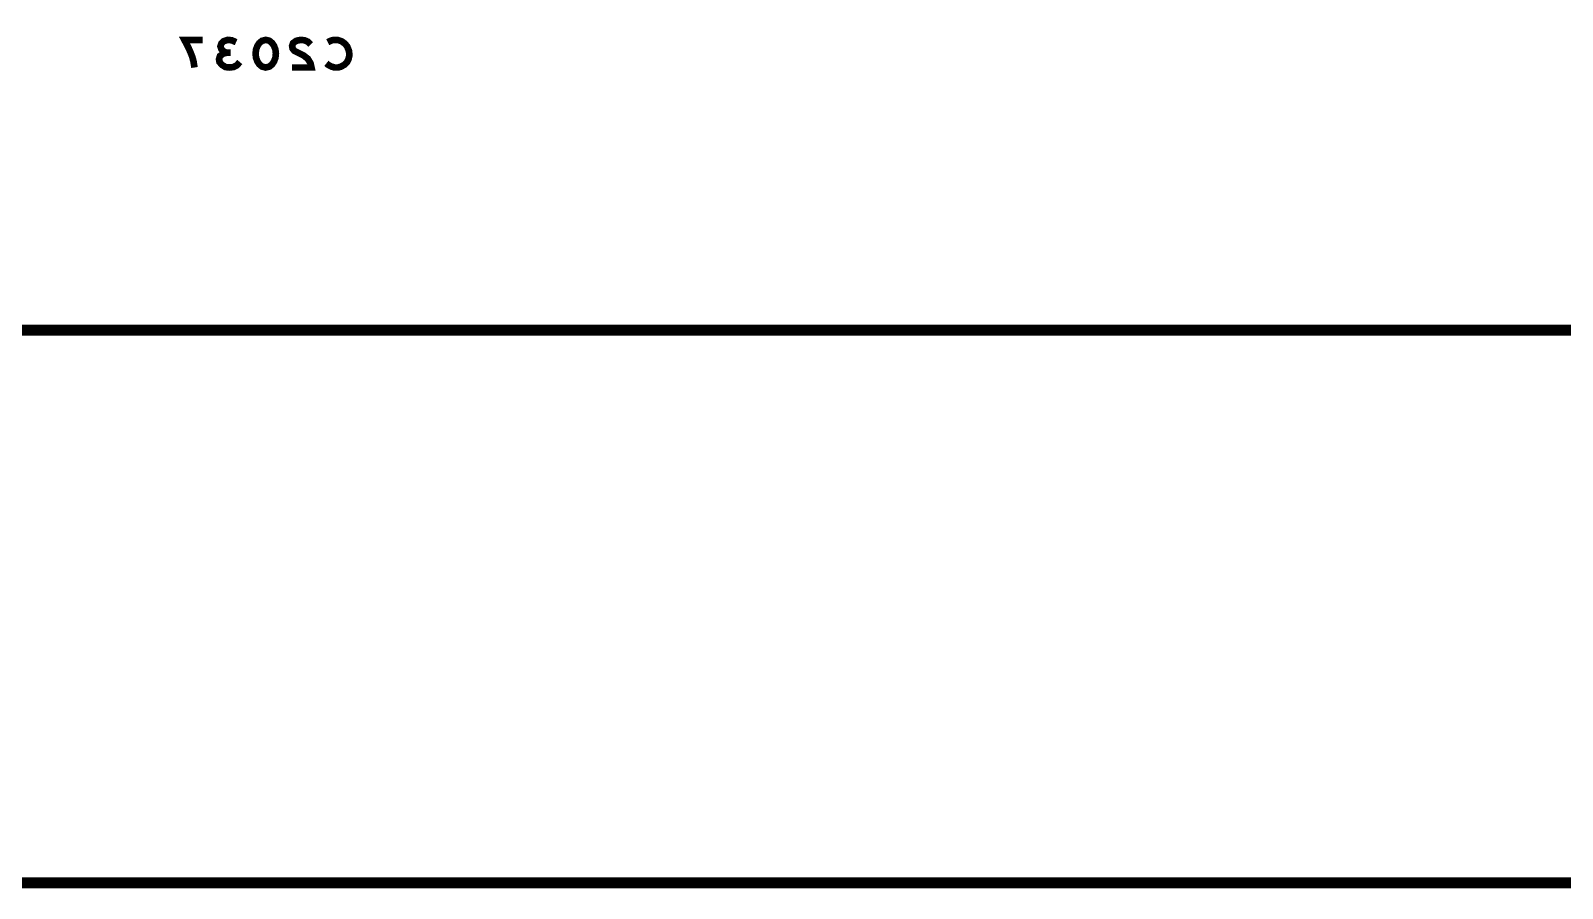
# Model space of a CAD drawing. Extents: x 0 to 200, y -10 to 130.
# Drawn here: x 61 to 88.69, y -10.1 to 5.42 of the extents above; entities that cross this region are included whole.
import ezdxf

# ---------------------------------------------------------------- set-up
doc = ezdxf.new("R2010")
doc.units = 0
doc.layers.add('MASK_BOTTOM_ART', color=6, linetype='CONTINUOUS')
doc.layers.add('SILK_BOTTOM_ART', color=5, linetype='CONTINUOUS')

msp = doc.modelspace()

# ---------------------------------------------------------------- linework, layer by layer
at = {"layer": 'MASK_BOTTOM_ART', "const_width": 0.2}
for points in [[(1, 0), (199, 0), (200, 1), (200, 119), (199, 120), (1, 120), (0, 119), (0, 1), (1, 0)], [(199, 0), (0, 0), (0, -10), (200, -10), (200, 0), (199, 0)]]:
    msp.add_lwpolyline(points, dxfattribs=at)
at = {"layer": 'SILK_BOTTOM_ART'}
for points, const_width in [([(1, 0), (199, 0), (200, 1), (200, 119), (199, 120), (1, 120), (0, 119), (0, 1), (1, 0)], 0.2), ([(63.9619, 4.75), (63.9452, 4.8583), (63.9202, 4.95), (63.8869, 5.0333), (63.8452, 5.125), (63.7785, 5.25), (64.1119, 5.25)], 0.12), ([(64.5393, 5.0167), (64.4893, 5.0417), (64.4476, 5.0833), (64.4309, 5.1333), (64.4476, 5.1833), (64.4893, 5.225), (64.5643, 5.25), (64.6393, 5.2417), (64.7143, 5.2083)], 0.12), ([(65.25, 5.25), (65.3167, 5.2333), (65.3667, 5.1917), (65.4, 5.1417), (65.425, 5.075), (65.4333, 5), (65.425, 4.925), (65.4, 4.8583), (65.3667, 4.8083), (65.3167, 4.7667), (65.25, 4.75), (65.1833, 4.7667), (65.1333, 4.8083), (65.1, 4.8583), (65.075, 4.925), (65.0667, 5), (65.075, 5.075), (65.1, 5.1417), (65.1333, 5.1917), (65.1833, 5.2333), (65.25, 5.25)], 0.12), ([(66.0607, 5.1667), (66.0107, 5.2167), (65.9524, 5.2417), (65.8857, 5.25), (65.8024, 5.2333), (65.7441, 5.1917), (65.7274, 5.1417), (65.7357, 5.0917), (65.7691, 5.05), (65.9357, 4.9667), (66.0107, 4.9083), (66.0607, 4.825), (66.0774, 4.75), (65.7274, 4.75)], 0.12), ([(66.3715, 5.2083), (66.4215, 5.2333), (66.4798, 5.25), (66.5465, 5.25), (66.6215, 5.225), (66.6798, 5.1833), (66.7215, 5.1333), (66.7548, 5.05), (66.7631, 4.975), (66.7465, 4.9), (66.7215, 4.85), (66.6715, 4.8), (66.6131, 4.7667), (66.5548, 4.75), (66.4965, 4.75), (66.4381, 4.7667), (66.3881, 4.7917), (66.3465, 4.825)], 0.12), ([(64.7809, 4.85), (64.7309, 4.7917), (64.6643, 4.7583), (64.5893, 4.75), (64.5226, 4.7583), (64.4559, 4.8), (64.4143, 4.85), (64.4059, 4.9), (64.4226, 4.9583), (64.4809, 5), (64.5393, 5.0167), (64.6143, 5.0167)], 0.12), ([(199, 0), (0, 0), (0, -10), (200, -10), (200, 0), (199, 0)], 0.2)]:
    msp.add_lwpolyline(points, dxfattribs=dict(at, const_width=const_width))

doc.saveas('drawing.dxf')
